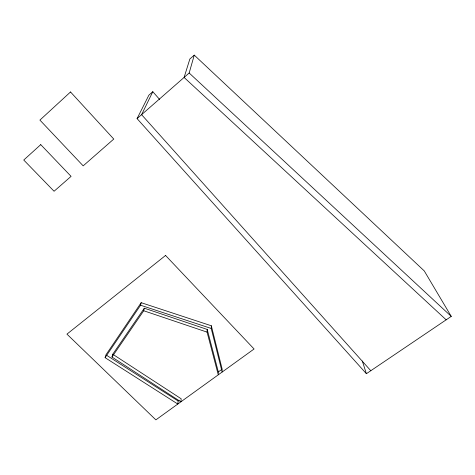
<?xml version="1.0" encoding="UTF-8"?>
<svg xmlns="http://www.w3.org/2000/svg" width="475" height="475" viewBox="0 0 475 475"><rect width="100%" height="100%" fill="white"/><g stroke="black" fill="none" stroke-linecap="round" stroke-linejoin="round"><path stroke-width="0.71" d="M207.207 329.43L218.334 371.913L218.274 374.834L207.07 332.126L207.207 329.43L144.317 308.186L112.747 354.231L111.969 357.046L180.88 401.826L181.183 398.78L112.747 354.231M211.333 325.773L222.163 369.146L222.128 372.05L211.221 328.451L211.333 325.773L141.176 302.682L105.925 354.855L105.1 357.669L177.81 404.041L178.137 400.983L179.152 400.253M111.969 357.046L143.735 310.757L144.317 308.186M105.1 357.669L140.576 305.223L141.176 302.682M137.073 118.619L189.169 72.996L194.263 55.13L424.27 270.928L451.25 316.392L366.385 373.706L137.073 118.619L148.859 95.184L152.808 91.699L159.659 99.483M152.808 91.699L141.592 114.665L370.797 370.72M194.263 55.13L189.857 59.013L184.098 77.437L446.173 319.823M218.334 371.913L221.617 369.544M140.576 305.223L211.221 328.451M143.735 310.757L207.07 332.126M106.548 355.253L178.137 400.983M189.169 72.996L451.25 316.392M362.33 361.03L366.385 373.706M70.52 91.972L39.912 120.098L83.178 165.858L113.78 139.056L70.52 91.972M40.749 144.637L23.75 160.033L54.073 191.253L71.078 176.362L40.749 144.637M165.555 255.461L66.939 334.133L155.871 419.87L254.078 348.988L165.555 255.461"/></g></svg>
